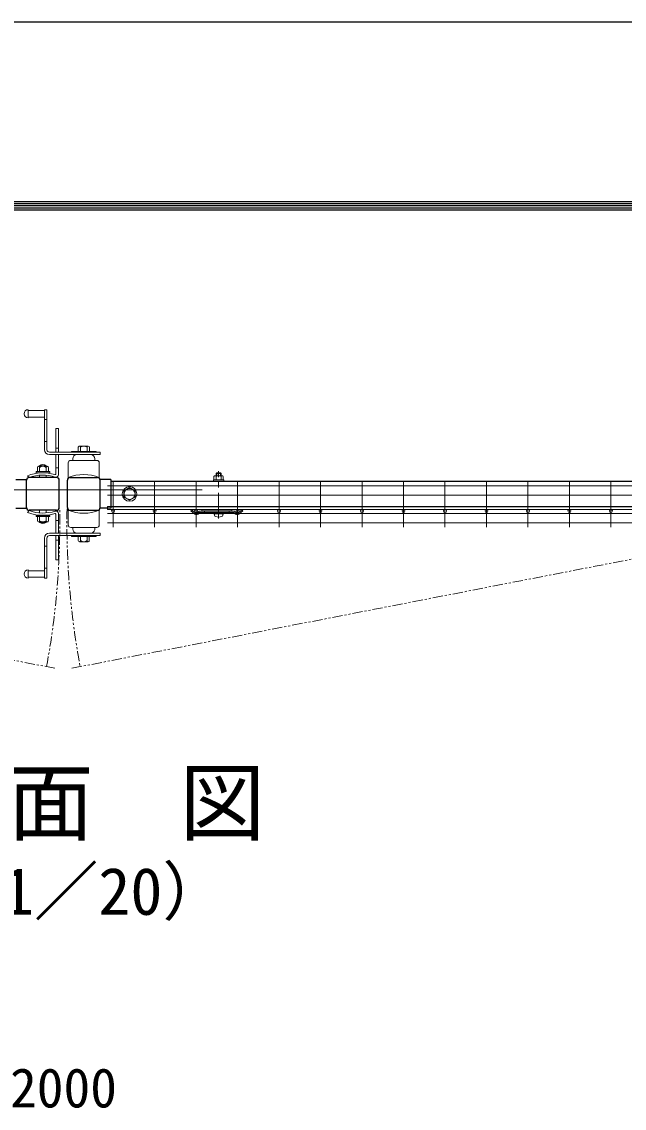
# Model space of a CAD drawing. Units: millimetres, scale not verified. Extents: x -4200 to 4200, y -2970 to 2970.
# Drawn here: x 1145 to 1882, y 1641 to 2970 of the extents above; entities that cross this region are included whole.
import ezdxf
from ezdxf.enums import TextEntityAlignment as Align

# ---------------------------------------------------------------- set-up
doc = ezdxf.new("R2010")
doc.units = ezdxf.units.MM
doc.header["$LTSCALE"] = 10
doc.linetypes.add('USER1', pattern=[50.8, 31.75, -6.35, 6.35, -6.35])
doc.linetypes.add('USER2', pattern=[2.5, 1.25, -0.25, 0.25, -0.25, 0.25, -0.25])
for name, color, linetype, lineweight in [('0-0_D-STR-TXT', 7, 'Continuous', 13), ('0-1_D-STR1', 1, 'Continuous', 25), ('0-2_D-STR-DIM', 7, 'Continuous', 13), ('0-8_D-STR3', 3, 'Continuous', 13), ('0-9_D-BMK', 2, 'USER1', 13), ('0-A_D-STR2', 7, 'Continuous', 13), ('0-C_D-TTL', 7, 'Continuous', 25)]:
    doc.layers.add(name, color=color, linetype=linetype, lineweight=lineweight)
doc.styles.add('ＭＳ ゴシック', font='')
doc.styles.get('ＭＳ ゴシック').set_extended_font_data('MS Gothic')

# ---------------------------------------------------------------- blocks, each defined once
blk = doc.blocks.new('A$C982ee5ca')
at = {"layer": '0-8_D-STR3'}
for p, q in [((-62.5, 399), (62.5, 399)), ((-62.5, 383), (-62.5, 399)), ((-57.5, 440.8), (-57.5, 399)), ((-57.5, 399), (57.5, 399)), ((-43.3, 449), (43.3, 449)), ((-23, 484), (-30, 477)), ((30, 477), (-30, 477)), ((-30, 477), (-30, 449)), ((-29.1, 440.8), (-29.1, 399)), ((-23, 484), (-23, 449)), ((23, 484), (-23, 484)), ((23, 484), (23, 449)), ((23, 484), (30, 477)), ((29.1, 440.8), (29.1, 399)), ((30, 477), (30, 449)), ((57.5, 440.8), (57.5, 399)), ((62.5, 383), (62.5, 399)), ((-62.5, 383), (62.5, 383)), ((-62.5, 0), (62.5, 0)), ((-62.5, -16), (-62.5, 0)), ((62.5, -16), (62.5, 0)), ((-62.5, -16), (62.5, -16)), ((-51.8, -16), (51.8, -16)), ((-51.8, -31.3), (-51.8, -16)), ((51.8, -31.6), (51.8, -16))]:
    blk.add_line(p, q, dxfattribs=at)
for centre, radius, start, end in [((-43.3, 432.6), 16.4, 30, 150), ((0, 393.2), 55.8, 58.543, 121.457), ((43.3, 432.6), 16.4, 30, 150), ((-32.8, -31.3), 19, 180, 253.92714), ((0.7, 85), 140, 253.92714, 285.41383), ((32.8, -31.6), 19, 285.41383, 0)]:
    blk.add_arc(centre, radius, start, end, dxfattribs=at)
at = {"layer": '0-9_D-BMK'}
blk.add_line((0, -75), (0, 504), dxfattribs=at)

msp = doc.modelspace()

# ---------------------------------------------------------------- linework, layer by layer
at = {"layer": '0-1_D-STR1'}
for p, q in [((1137.73, 2409.81), (1150.8, 2409.81)), ((1150.73, 2375.56), (1150.73, 2409.16)), ((1187.53, 2412.36), (1153.93, 2412.36)), ((1190.73, 2375.56), (1190.73, 2409.16)), ((1200.73, 2375.56), (1200.73, 2409.16)), ((1203.93, 2412.36), (1237.53, 2412.36)), ((1253.73, 2409.81), (1240.67, 2409.81)), ((1240.73, 2375.56), (1240.73, 2409.16)), ((1253.73, 2409.81), (1253.73, 2374.91)), ((1253.73, 2407.86), (2071.73, 2407.86)), ((1137.73, 2374.91), (1150.73, 2374.91)), ((1187.53, 2372.36), (1153.93, 2372.36)), ((1203.93, 2372.36), (1237.53, 2372.36)), ((1253.73, 2374.91), (1240.73, 2374.91)), ((1253.73, 2376.86), (2071.73, 2376.86))]:
    msp.add_line(p, q, dxfattribs=at)
for centre, start, end in [((1153.93, 2409.16), 90.00003, 180), ((1187.53, 2409.16), 0, 90.00003), ((1203.93, 2409.16), 89.99997, 180), ((1237.53, 2409.16), 0, 89.99997), ((1153.93, 2375.56), 180, 269.99997), ((1187.53, 2375.56), 269.99997, 0), ((1203.93, 2375.56), 180, 270.00003), ((1237.53, 2375.56), 270.00003, 0)]:
    msp.add_arc(centre, 3.2, start, end, dxfattribs=at)
at = {"layer": '0-8_D-STR3'}
for p, q in [((1152.73, 2495.38), (1152.73, 2485.38)), ((1152.73, 2494.38), (1172.73, 2494.38)), ((1152.73, 2486.38), (1172.73, 2486.38)), ((1172.73, 2495.38), (1172.73, 2446.38)), ((1172.73, 2495.38), (1175.73, 2495.38)), ((1175.73, 2495.38), (1175.73, 2446.38)), ((1172.73, 2483.38), (1175.73, 2483.38)), ((1189.73, 2472.36), (1186.73, 2472.36)), ((1186.73, 2443.36), (1186.73, 2472.36)), ((1189.73, 2443.36), (1189.73, 2472.36)), ((1172.73, 2456.38), (1175.73, 2456.38)), ((1189.73, 2448.36), (1186.73, 2448.36)), ((1213.95, 2449.42), (1213.95, 2444.33)), ((1215.34, 2450.82), (1226.14, 2450.82)), ((1216.73, 2449.42), (1216.73, 2444.38)), ((1224.74, 2449.42), (1224.74, 2444.38)), ((1227.54, 2449.42), (1227.54, 2444.42)), ((1178.73, 2443.38), (1240.73, 2443.38)), ((1178.73, 2440.38), (1240.73, 2440.38)), ((1186.73, 2440.36), (1186.73, 2416.97)), ((1189.73, 2440.36), (1189.73, 2415.85)), ((1204.73, 2433.38), (1236.73, 2433.38)), ((1235.73, 2444.38), (1205.73, 2444.38)), ((1205.73, 2444.38), (1205.73, 2443.38)), ((1207.23, 2433.38), (1207.23, 2435.38)), ((1234.23, 2433.38), (1234.23, 2435.38)), ((1235.73, 2444.38), (1235.73, 2443.38)), ((1240.73, 2440.38), (1240.73, 2443.38)), ((1179.13, 2419.7), (1162.33, 2419.7)), ((1162.33, 2419.7), (1162.33, 2418.1)), ((1163.92, 2424.74), (1163.92, 2419.74)), ((1176.13, 2426.14), (1165.33, 2426.14)), ((1166.73, 2426.74), (1166.73, 2426.13)), ((1166.73, 2426.74), (1174.74, 2426.74)), ((1166.73, 2424.74), (1166.73, 2419.7)), ((1167.23, 2427.08), (1167.23, 2426.13)), ((1174.24, 2427.09), (1174.24, 2426.15)), ((1174.74, 2426.74), (1174.74, 2426.15)), ((1174.74, 2424.74), (1174.74, 2419.7)), ((1177.52, 2424.74), (1177.52, 2419.65)), ((1179.13, 2419.7), (1179.13, 2418.1)), ((1186.73, 2424.36), (1189.73, 2424.36)), ((1201.73, 2430.38), (1201.73, 2412.38)), ((1239.73, 2430.38), (1239.73, 2412.38)), ((1153.75, 2412.36), (1151.73, 2414.58)), ((1162.33, 2418.1), (1179.13, 2418.1)), ((1166.73, 2412.36), (1166.73, 2415.17)), ((1174.74, 2412.36), (1174.74, 2415.17)), ((1276.73, 2400.08), (1269.73, 2396.04)), ((1269.73, 2396.04), (1269.73, 2388.62)), ((1276.73, 2400.08), (1283.73, 2396.04)), ((1283.73, 2396.04), (1283.73, 2388.62)), ((1276.73, 2384.58), (1269.73, 2388.62)), ((1276.73, 2384.58), (1283.73, 2388.62)), ((1153.75, 2371.86), (1151.73, 2369.64)), ((1166.73, 2372.36), (1166.73, 2369.05)), ((1174.74, 2372.36), (1174.74, 2369.05)), ((1186.73, 2344.36), (1186.73, 2367.24)), ((1189.73, 2344.36), (1189.73, 2368.36)), ((1201.73, 2354.33), (1201.73, 2372.33)), ((1239.73, 2354.33), (1239.73, 2372.33)), ((1351.78, 2371.74), (1352.83, 2372.96)), ((1351.78, 2371.74), (1356.49, 2367.69)), ((1352.83, 2372.96), (1357.54, 2368.9)), ((1361.42, 2370.74), (1359.44, 2368.93)), ((1362.5, 2369.56), (1360.51, 2367.74)), ((1362.5, 2371.16), (1365, 2371.16)), ((1362.5, 2369.56), (1404.5, 2369.56)), ((1365, 2372.96), (1402, 2372.96)), ((1365, 2371.16), (1365, 2372.96)), ((1402, 2371.16), (1365, 2371.16)), ((1368.5, 2371.16), (1368.5, 2369.56)), ((1398.5, 2371.16), (1398.5, 2369.56)), ((1402, 2371.16), (1402, 2372.96)), ((1402, 2371.16), (1404.5, 2371.16)), ((1404.5, 2369.56), (1406.48, 2367.74)), ((1405.58, 2370.74), (1407.56, 2368.93)), ((1414.17, 2372.96), (1409.46, 2368.9)), ((1415.21, 2371.74), (1410.5, 2367.69)), ((1415.21, 2371.74), (1414.17, 2372.96)), ((1162.33, 2366.11), (1179.13, 2366.11)), ((1163.92, 2359.48), (1163.92, 2364.48)), ((1176.13, 2358.07), (1165.33, 2358.07)), ((1166.73, 2359.48), (1166.73, 2364.51)), ((1166.73, 2357.48), (1166.73, 2358.09)), ((1166.73, 2357.48), (1174.74, 2357.48)), ((1167.23, 2357.14), (1167.23, 2358.09)), ((1174.24, 2357.13), (1174.24, 2358.06)), ((1174.74, 2359.48), (1174.74, 2364.51)), ((1174.74, 2357.48), (1174.74, 2358.06)), ((1177.52, 2359.48), (1177.52, 2364.56)), ((1179.13, 2364.51), (1179.13, 2366.11)), ((1186.73, 2359.86), (1189.73, 2359.86)), ((1178.73, 2344.33), (1240.73, 2344.33)), ((1178.73, 2341.33), (1240.73, 2341.33)), ((1186.73, 2341.36), (1186.73, 2311.86)), ((1189.73, 2341.36), (1189.73, 2311.86)), ((1204.73, 2351.33), (1236.73, 2351.33)), ((1205.73, 2340.33), (1205.73, 2341.33)), ((1205.73, 2340.33), (1235.73, 2340.33)), ((1207.23, 2351.33), (1207.23, 2349.33)), ((1213.92, 2335.3), (1213.92, 2340.3)), ((1216.73, 2335.3), (1216.73, 2340.33)), ((1224.74, 2335.29), (1224.74, 2340.33)), ((1227.51, 2335.3), (1227.51, 2340.38)), ((1234.23, 2351.33), (1234.23, 2349.33)), ((1235.73, 2340.33), (1235.73, 2341.33)), ((1240.73, 2344.33), (1240.73, 2341.33)), ((1172.73, 2289.33), (1172.73, 2338.33)), ((1175.73, 2328.33), (1172.73, 2328.33)), ((1175.73, 2289.33), (1175.73, 2338.33)), ((1189.73, 2335.86), (1186.73, 2335.86)), ((1226.13, 2333.89), (1215.33, 2333.89)), ((1175.73, 2301.33), (1172.73, 2301.33)), ((1189.73, 2311.86), (1186.73, 2311.86)), ((1152.73, 2289.33), (1152.73, 2299.33)), ((1152.73, 2298.33), (1172.73, 2298.33)), ((1152.73, 2290.33), (1172.73, 2290.33)), ((1172.73, 2289.33), (1175.73, 2289.33))]:
    msp.add_line(p, q, dxfattribs=at)
msp.add_lwpolyline([(1179.13, 2364.51), (1162.33, 2364.51), (1162.33, 2366.11)], dxfattribs=at)
for radius in [9, 6.71]:
    msp.add_circle((1276.73, 2392.33), radius, dxfattribs=at)
for centre, radius, start, end in [((1152.73, 2490.38), 5, 90.00001, 270), ((1178.73, 2446.38), 6, 180.00001, 269.99995), ((1178.73, 2446.38), 3, 180.00001, 270), ((1215.34, 2449.43), 1.39, 359.29981, 180.701), ((1220.73, 2444.41), 6.41, 51.35043, 128.64746), ((1226.14, 2449.42), 1.4, 0.08393, 179.91606), ((1204.73, 2430.38), 3, 90, 180.00001), ((1212.23, 2435.38), 5, 90.00001, 179.99999), ((1229.23, 2435.38), 5, 0, 90), ((1236.73, 2430.38), 3, 0, 90), ((1165.33, 2424.73), 1.4, 0.08393, 179.91608), ((1170.74, 2421.73), 6.41, 51.35253, 128.64959), ((1170.74, 2419.73), 6.41, 51.35253, 128.64959), ((1176.13, 2424.75), 1.39, 359.29901, 180.70018), ((1170.73, 2365.1), 53, 73.87238, 111.00754), ((1170.73, 2365.33), 50, 72.42905, 109.85261), ((1185.73, 2416.97), 1, 253.8728, 0.00001), ((1186.73, 2415.85), 3, 252.42887, 0.00001), ((1220.73, 2365.27), 50.8, 68.0365, 111.96349), ((1170.73, 2419.11), 53, 248.99246, 286.12762), ((1170.73, 2418.88), 50, 250.14739, 287.57095), ((1185.73, 2367.24), 1, 359.99999, 106.1272), ((1186.73, 2368.36), 3, 359.99999, 107.57113), ((1220.73, 2419.45), 50.8, 248.03652, 291.96351), ((1358.47, 2369.98), 3.03, 229.26286, 312.38442), ((1358.47, 2369.98), 1.43, 229.26286, 312.38442), ((1362.5, 2369.56), 1.6, 90, 132.38442), ((1404.5, 2369.56), 1.6, 47.61558, 90), ((1408.53, 2369.98), 3.03, 227.61558, 310.73714), ((1408.53, 2369.98), 1.43, 227.61558, 310.73714), ((1165.33, 2359.48), 1.4, 180.08392, 359.91607), ((1170.74, 2364.48), 6.41, 231.35041, 308.64747), ((1170.74, 2362.48), 6.41, 231.35041, 308.64747), ((1176.13, 2359.46), 1.39, 179.29982, 0.70099), ((1204.73, 2354.33), 3, 180.00001, 270), ((1236.73, 2354.33), 3, 270, 0.00001), ((1178.73, 2338.33), 6, 90.00006, 180.00001), ((1178.73, 2338.33), 3, 90.00001, 180.00001), ((1212.23, 2349.33), 5, 180.00002, 270), ((1229.23, 2349.33), 5, 270, 0.00001), ((1215.33, 2335.3), 1.4, 180.08393, 359.91608), ((1220.73, 2340.3), 6.41, 231.35042, 308.64748), ((1226.13, 2335.28), 1.39, 179.29981, 0.70101), ((1152.73, 2294.33), 5, 90, 270)]:
    msp.add_arc(centre, radius, start, end, dxfattribs=at)
at = {"layer": '0-9_D-BMK'}
msp.add_line((1365.73, 2397.36), (965.73, 2397.36), dxfattribs=at)
at = {"layer": '0-9_D-BMK', "linetype": 'USER2'}
for p, q in [((1185.48, 2179.01), (248.53, 2361.56)), ((1205.99, 2179.01), (2142.93, 2361.56))]:
    msp.add_line(p, q, dxfattribs=at)
for centre, start, end in [((231.73, 2356.86), 349.44142, 1.03068), ((2159.73, 2356.86), 178.96932, 190.55858)]:
    msp.add_arc(centre, 959.66, start, end, dxfattribs=at)
at = {"layer": '0-A_D-STR2'}
for p, q in [((1256.57, 2407.56), (1256.57, 2351.56)), ((1307.34, 2407.56), (1307.34, 2351.56)), ((1358.11, 2407.56), (1358.11, 2351.56)), ((1408.88, 2407.56), (1408.88, 2351.56)), ((1459.65, 2407.56), (1459.65, 2351.56)), ((1510.42, 2407.56), (1510.42, 2351.56)), ((1561.19, 2407.56), (1561.19, 2351.56)), ((1611.96, 2407.56), (1611.96, 2351.56)), ((1662.73, 2407.56), (1662.73, 2351.56)), ((1713.5, 2407.56), (1713.5, 2351.56)), ((1764.27, 2407.56), (1764.27, 2351.56)), ((1815.04, 2407.56), (1815.04, 2351.56)), ((1865.81, 2407.56), (1865.81, 2351.56)), ((1249.6, 2402.16), (2075.86, 2402.16)), ((1249.6, 2390.86), (2075.86, 2390.86)), ((1249.57, 2376.86), (2075.89, 2376.86)), ((1249.57, 2373.26), (1249.57, 2376.86)), ((1249.57, 2373.26), (2075.89, 2373.26)), ((1249.6, 2368.26), (2075.86, 2368.26)), ((1249.6, 2356.96), (2075.86, 2356.96))]:
    msp.add_line(p, q, dxfattribs=at)
for centre in [(1256.57, 2371.46), (1307.34, 2371.46), (1358.11, 2371.46), (1408.88, 2371.46), (1459.65, 2371.46), (1510.42, 2371.46), (1561.19, 2371.46), (1611.96, 2371.46), (1662.73, 2371.46), (1713.5, 2371.46), (1764.27, 2371.46), (1815.04, 2371.46), (1865.81, 2371.46)]:
    msp.add_circle(centre, 1.8, dxfattribs=at)
at = {"layer": '0-C_D-TTL', "color": 2}
msp.add_lwpolyline([(-4200, 2970), (4200, 2970), (4200, -2970), (-4200, -2970)], close=True, dxfattribs=at)
at = {"layer": '0-C_D-TTL'}
for points in [[(-3930, 2750), (3930, 2750), (3930, -2750), (-3930, -2750)], [(-3927.5, 2747.5), (3927.5, 2747.5), (3927.5, -2747.5), (-3927.5, -2747.5)], [(-3925, 2745), (3925, 2745), (3925, -2745), (-3925, -2745)], [(-3922.5, 2742.5), (3922.5, 2742.5), (3922.5, -2742.5), (-3922.5, -2742.5)], [(-3920, 2740), (3920, 2740), (3920, -2740), (-3920, -2740)]]:
    msp.add_lwpolyline(points, close=True, dxfattribs=at)

# ---------------------------------------------------------------- block references
at = {"layer": '0-2_D-STR-DIM', "xscale": 0.1, "yscale": 0.1}
msp.add_blockref('A$C982ee5ca', (1385.74, 2369.56), dxfattribs=at)

# ---------------------------------------------------------------- texts
at = {"layer": '0-0_D-STR-TXT', "style": 'ＭＳ ゴシック'}
for s, height, p in [('平\u3000面\u3000図', 76.98, (917.84, 1953.27)), ('（S=1／20）', 57.7, (963.32, 1860.08))]:
    msp.add_text(s, height=height, dxfattribs=at).set_placement(p, align=Align.BOTTOM_LEFT)
at = {"layer": '0-2_D-STR-DIM', "style": 'ＭＳ ゴシック'}
msp.add_text('2000', height=48.09, dxfattribs=at).set_placement((1130.48, 1627.26), align=Align.BOTTOM_LEFT)

doc.saveas('drawing.dxf')
